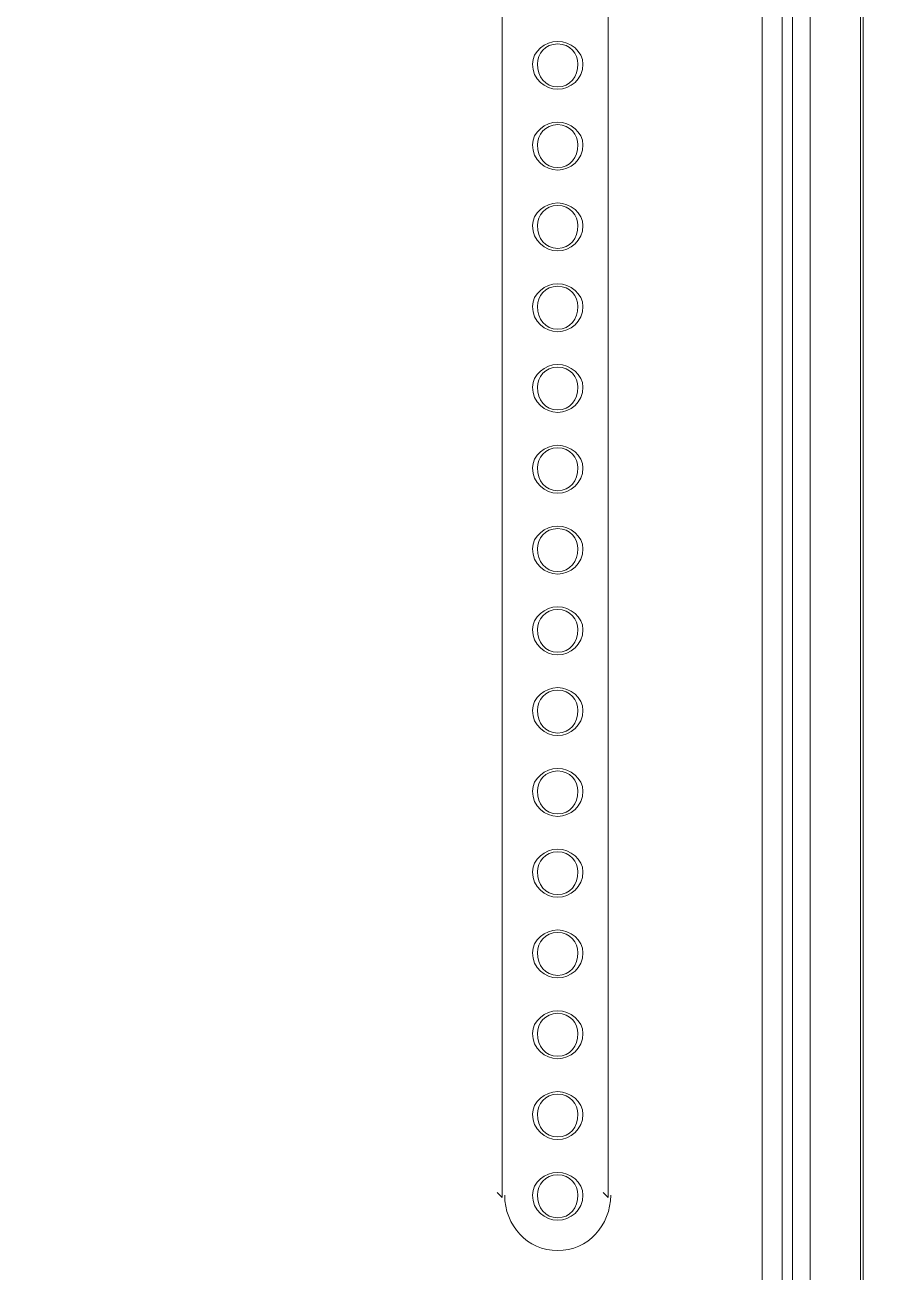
# Model space of a CAD drawing. Header units: metres. Extents: x 2999 to 3164, y 1641 to 1678.
# Drawn here: x 3008.471 to 3008.882, y 1645.916 to 1646.507 of the extents above; entities that cross this region are included whole.
import ezdxf

# ---------------------------------------------------------------- set-up
doc = ezdxf.new("R2010")
doc.units = ezdxf.units.M
doc.linetypes.add('CONTORNO_QUADRO_T', pattern=[0.35, 0.2, -0.15])

msp = doc.modelspace()

# ---------------------------------------------------------------- linework, layer by layer
at = {"color": 7, "linetype": 'Continuous', "lineweight": 20, "true_color": 0x000007}
for points in [[(3008.82078, 1645.29015), (3008.82078, 1647.55061), (3008.82078, 1647.55061)], [(3008.83515, 1647.37461), (3008.83275, 1647.37701), (3008.83515, 1647.5554), (3008.83036, 1647.55061), (3008.83036, 1645.29015)], [(3008.86747, 1647.53744), (3008.86747, 1644.71425), (3008.86747, 1644.71425)], [(3008.86867, 1647.52667), (3008.86867, 1644.71904), (3008.86867, 1644.71904)], [(3008.84353, 1644.68073), (3008.84353, 1647.38419), (3008.84233, 1647.38659)], [(3008.84353, 1644.67953), (3008.84353, 1647.38419), (3008.83515, 1647.37461), (3008.83515, 1644.66517)], [(3008.69746, 1645.95105), (3008.69746, 1646.15818), (3008.69746, 1647.02381), (3008.69746, 1646.15818), (3008.69746, 1645.95105), (3008.69506, 1645.95344)], [(3008.74775, 1647.02381), (3008.74775, 1646.15818), (3008.74775, 1645.95105), (3008.74535, 1645.95344)], [(3008.74775, 1645.95105), (3008.74775, 1646.15818), (3008.74775, 1647.02381)]]:
    msp.add_lwpolyline(points, dxfattribs=at)
at = {"color": 30, "linetype": 'CONTORNO_QUADRO_T', "lineweight": 20, "ltscale": 0.1}
msp.add_open_spline([(3009.30089, 1646.21565), (3009.30089, 1647.76852), (3008.04135, 1649.02806), (3006.48728, 1649.02806), (3006.48728, 1649.02806), (3004.9344, 1649.02806), (3003.67487, 1647.76852), (3003.67487, 1646.21565), (3003.67487, 1646.21565), (3003.67487, 1644.66157), (3004.9344, 1643.40203), (3006.48728, 1643.40203), (3006.48728, 1643.40203), (3008.04135, 1643.40203), (3009.30089, 1644.66157), (3009.30089, 1646.21565)], degree=3, knots=[0, 0, 0, 0, 0.0625, 0.0625, 0.0625, 0.062501, 0.125, 0.125, 0.125, 0.125001, 0.1875, 0.1875, 0.1875, 0.187501, 1, 1, 1, 1], dxfattribs=at)
at = {"color": 7, "linetype": 'Continuous', "lineweight": 20, "true_color": 0x000007}
for points, knots in [([(3008.73577, 1646.48863), (3008.73577, 1646.49461), (3008.72979, 1646.4994), (3008.7238, 1646.4994), (3008.7238, 1646.4994), (3008.71781, 1646.4994), (3008.71183, 1646.49461), (3008.71183, 1646.48863), (3008.71183, 1646.48863), (3008.71183, 1646.48144), (3008.71781, 1646.47665), (3008.7238, 1646.47665), (3008.7238, 1646.47665), (3008.72979, 1646.47665), (3008.73577, 1646.48144), (3008.73577, 1646.48863)], [0, 0, 0, 0, 0.0625, 0.0625, 0.0625, 0.062501, 0.125, 0.125, 0.125, 0.125001, 0.1875, 0.1875, 0.1875, 0.187501, 1, 1, 1, 1]), ([(3008.73338, 1646.48863), (3008.73338, 1646.49341), (3008.72979, 1646.4982), (3008.7238, 1646.4982), (3008.7238, 1646.4982), (3008.71781, 1646.4982), (3008.71422, 1646.49341), (3008.71422, 1646.48863), (3008.71422, 1646.48863), (3008.71422, 1646.48264), (3008.71781, 1646.47785), (3008.7238, 1646.47785), (3008.7238, 1646.47785), (3008.72979, 1646.47785), (3008.73338, 1646.48264), (3008.73338, 1646.48863)], [0, 0, 0, 0, 0.0625, 0.0625, 0.0625, 0.062501, 0.125, 0.125, 0.125, 0.125001, 0.1875, 0.1875, 0.1875, 0.187501, 1, 1, 1, 1]), ([(3008.73577, 1646.45031), (3008.73577, 1646.4563), (3008.72979, 1646.46109), (3008.7238, 1646.46109), (3008.7238, 1646.46109), (3008.71781, 1646.46109), (3008.71183, 1646.4563), (3008.71183, 1646.45031), (3008.71183, 1646.45031), (3008.71183, 1646.44313), (3008.71781, 1646.43834), (3008.7238, 1646.43834), (3008.7238, 1646.43834), (3008.72979, 1646.43834), (3008.73577, 1646.44313), (3008.73577, 1646.45031)], [0, 0, 0, 0, 0.0625, 0.0625, 0.0625, 0.062501, 0.125, 0.125, 0.125, 0.125001, 0.1875, 0.1875, 0.1875, 0.187501, 1, 1, 1, 1]), ([(3008.73338, 1646.45031), (3008.73338, 1646.4551), (3008.72979, 1646.45989), (3008.7238, 1646.45989), (3008.7238, 1646.45989), (3008.71781, 1646.45989), (3008.71422, 1646.4551), (3008.71422, 1646.45031), (3008.71422, 1646.45031), (3008.71422, 1646.44433), (3008.71781, 1646.43954), (3008.7238, 1646.43954), (3008.7238, 1646.43954), (3008.72979, 1646.43954), (3008.73338, 1646.44433), (3008.73338, 1646.45031)], [0, 0, 0, 0, 0.0625, 0.0625, 0.0625, 0.062501, 0.125, 0.125, 0.125, 0.125001, 0.1875, 0.1875, 0.1875, 0.187501, 1, 1, 1, 1]), ([(3008.73577, 1646.412), (3008.73577, 1646.41799), (3008.72979, 1646.42277), (3008.7238, 1646.42277), (3008.7238, 1646.42277), (3008.71781, 1646.42277), (3008.71183, 1646.41799), (3008.71183, 1646.412), (3008.71183, 1646.412), (3008.71183, 1646.40482), (3008.71781, 1646.40003), (3008.7238, 1646.40003), (3008.7238, 1646.40003), (3008.72979, 1646.40003), (3008.73577, 1646.40482), (3008.73577, 1646.412)], [0, 0, 0, 0, 0.0625, 0.0625, 0.0625, 0.062501, 0.125, 0.125, 0.125, 0.125001, 0.1875, 0.1875, 0.1875, 0.187501, 1, 1, 1, 1]), ([(3008.73338, 1646.412), (3008.73338, 1646.41679), (3008.72979, 1646.42158), (3008.7238, 1646.42158), (3008.7238, 1646.42158), (3008.71781, 1646.42158), (3008.71422, 1646.41679), (3008.71422, 1646.412), (3008.71422, 1646.412), (3008.71422, 1646.40601), (3008.71781, 1646.40122), (3008.7238, 1646.40122), (3008.7238, 1646.40122), (3008.72979, 1646.40122), (3008.73338, 1646.40601), (3008.73338, 1646.412)], [0, 0, 0, 0, 0.0625, 0.0625, 0.0625, 0.062501, 0.125, 0.125, 0.125, 0.125001, 0.1875, 0.1875, 0.1875, 0.187501, 1, 1, 1, 1]), ([(3008.73577, 1646.37369), (3008.73577, 1646.37967), (3008.72979, 1646.38446), (3008.7238, 1646.38446), (3008.7238, 1646.38446), (3008.71781, 1646.38446), (3008.71183, 1646.37967), (3008.71183, 1646.37369), (3008.71183, 1646.37369), (3008.71183, 1646.3665), (3008.71781, 1646.36171), (3008.7238, 1646.36171), (3008.7238, 1646.36171), (3008.72979, 1646.36171), (3008.73577, 1646.3665), (3008.73577, 1646.37369)], [0, 0, 0, 0, 0.0625, 0.0625, 0.0625, 0.062501, 0.125, 0.125, 0.125, 0.125001, 0.1875, 0.1875, 0.1875, 0.187501, 1, 1, 1, 1]), ([(3008.73338, 1646.37369), (3008.73338, 1646.37848), (3008.72979, 1646.38326), (3008.7238, 1646.38326), (3008.7238, 1646.38326), (3008.71781, 1646.38326), (3008.71422, 1646.37848), (3008.71422, 1646.37369), (3008.71422, 1646.37369), (3008.71422, 1646.3677), (3008.71781, 1646.36291), (3008.7238, 1646.36291), (3008.7238, 1646.36291), (3008.72979, 1646.36291), (3008.73338, 1646.3677), (3008.73338, 1646.37369)], [0, 0, 0, 0, 0.0625, 0.0625, 0.0625, 0.062501, 0.125, 0.125, 0.125, 0.125001, 0.1875, 0.1875, 0.1875, 0.187501, 1, 1, 1, 1]), ([(3008.73577, 1646.33537), (3008.73577, 1646.34136), (3008.72979, 1646.34615), (3008.7238, 1646.34615), (3008.7238, 1646.34615), (3008.71781, 1646.34615), (3008.71183, 1646.34136), (3008.71183, 1646.33537), (3008.71183, 1646.33537), (3008.71183, 1646.32819), (3008.71781, 1646.3234), (3008.7238, 1646.3234), (3008.7238, 1646.3234), (3008.72979, 1646.3234), (3008.73577, 1646.32819), (3008.73577, 1646.33537)], [0, 0, 0, 0, 0.0625, 0.0625, 0.0625, 0.062501, 0.125, 0.125, 0.125, 0.125001, 0.1875, 0.1875, 0.1875, 0.187501, 1, 1, 1, 1]), ([(3008.73338, 1646.33537), (3008.73338, 1646.34016), (3008.72979, 1646.34495), (3008.7238, 1646.34495), (3008.7238, 1646.34495), (3008.71781, 1646.34495), (3008.71422, 1646.34016), (3008.71422, 1646.33537), (3008.71422, 1646.33537), (3008.71422, 1646.32939), (3008.71781, 1646.3246), (3008.7238, 1646.3246), (3008.7238, 1646.3246), (3008.72979, 1646.3246), (3008.73338, 1646.32939), (3008.73338, 1646.33537)], [0, 0, 0, 0, 0.0625, 0.0625, 0.0625, 0.062501, 0.125, 0.125, 0.125, 0.125001, 0.1875, 0.1875, 0.1875, 0.187501, 1, 1, 1, 1]), ([(3008.73577, 1646.29706), (3008.73577, 1646.30305), (3008.72979, 1646.30784), (3008.7238, 1646.30784), (3008.7238, 1646.30784), (3008.71781, 1646.30784), (3008.71183, 1646.30305), (3008.71183, 1646.29706), (3008.71183, 1646.29706), (3008.71183, 1646.28988), (3008.71781, 1646.28509), (3008.7238, 1646.28509), (3008.7238, 1646.28509), (3008.72979, 1646.28509), (3008.73577, 1646.28988), (3008.73577, 1646.29706)], [0, 0, 0, 0, 0.0625, 0.0625, 0.0625, 0.062501, 0.125, 0.125, 0.125, 0.125001, 0.1875, 0.1875, 0.1875, 0.187501, 1, 1, 1, 1]), ([(3008.73338, 1646.29706), (3008.73338, 1646.30185), (3008.72979, 1646.30664), (3008.7238, 1646.30664), (3008.7238, 1646.30664), (3008.71781, 1646.30664), (3008.71422, 1646.30185), (3008.71422, 1646.29706), (3008.71422, 1646.29706), (3008.71422, 1646.29107), (3008.71781, 1646.28628), (3008.7238, 1646.28628), (3008.7238, 1646.28628), (3008.72979, 1646.28628), (3008.73338, 1646.29107), (3008.73338, 1646.29706)], [0, 0, 0, 0, 0.0625, 0.0625, 0.0625, 0.062501, 0.125, 0.125, 0.125, 0.125001, 0.1875, 0.1875, 0.1875, 0.187501, 1, 1, 1, 1]), ([(3008.73577, 1646.25875), (3008.73577, 1646.26473), (3008.72979, 1646.26952), (3008.7238, 1646.26952), (3008.7238, 1646.26952), (3008.71781, 1646.26952), (3008.71183, 1646.26473), (3008.71183, 1646.25875), (3008.71183, 1646.25875), (3008.71183, 1646.25156), (3008.71781, 1646.24677), (3008.7238, 1646.24677), (3008.7238, 1646.24677), (3008.72979, 1646.24677), (3008.73577, 1646.25156), (3008.73577, 1646.25875)], [0, 0, 0, 0, 0.0625, 0.0625, 0.0625, 0.062501, 0.125, 0.125, 0.125, 0.125001, 0.1875, 0.1875, 0.1875, 0.187501, 1, 1, 1, 1]), ([(3008.73338, 1646.25875), (3008.73338, 1646.26354), (3008.72979, 1646.26833), (3008.7238, 1646.26833), (3008.7238, 1646.26833), (3008.71781, 1646.26833), (3008.71422, 1646.26354), (3008.71422, 1646.25875), (3008.71422, 1646.25875), (3008.71422, 1646.25276), (3008.71781, 1646.24797), (3008.7238, 1646.24797), (3008.7238, 1646.24797), (3008.72979, 1646.24797), (3008.73338, 1646.25276), (3008.73338, 1646.25875)], [0, 0, 0, 0, 0.0625, 0.0625, 0.0625, 0.062501, 0.125, 0.125, 0.125, 0.125001, 0.1875, 0.1875, 0.1875, 0.187501, 1, 1, 1, 1]), ([(3008.73577, 1646.22043), (3008.73577, 1646.22642), (3008.72979, 1646.23121), (3008.7238, 1646.23121), (3008.7238, 1646.23121), (3008.71781, 1646.23121), (3008.71183, 1646.22642), (3008.71183, 1646.22043), (3008.71183, 1646.22043), (3008.71183, 1646.21325), (3008.71781, 1646.20846), (3008.7238, 1646.20846), (3008.7238, 1646.20846), (3008.72979, 1646.20846), (3008.73577, 1646.21325), (3008.73577, 1646.22043)], [0, 0, 0, 0, 0.0625, 0.0625, 0.0625, 0.062501, 0.125, 0.125, 0.125, 0.125001, 0.1875, 0.1875, 0.1875, 0.187501, 1, 1, 1, 1]), ([(3008.73577, 1646.22043), (3008.73577, 1646.22642), (3008.72979, 1646.23121), (3008.7238, 1646.23121), (3008.7238, 1646.23121), (3008.71781, 1646.23121), (3008.71183, 1646.22642), (3008.71183, 1646.22043), (3008.71183, 1646.22043), (3008.71183, 1646.21325), (3008.71781, 1646.20846), (3008.7238, 1646.20846), (3008.7238, 1646.20846), (3008.72979, 1646.20846), (3008.73577, 1646.21325), (3008.73577, 1646.22043)], [0, 0, 0, 0, 0.0625, 0.0625, 0.0625, 0.062501, 0.125, 0.125, 0.125, 0.125001, 0.1875, 0.1875, 0.1875, 0.187501, 1, 1, 1, 1]), ([(3008.73338, 1646.22043), (3008.73338, 1646.22522), (3008.72979, 1646.23001), (3008.7238, 1646.23001), (3008.7238, 1646.23001), (3008.71781, 1646.23001), (3008.71422, 1646.22522), (3008.71422, 1646.22043), (3008.71422, 1646.22043), (3008.71422, 1646.21445), (3008.71781, 1646.20966), (3008.7238, 1646.20966), (3008.7238, 1646.20966), (3008.72979, 1646.20966), (3008.73338, 1646.21445), (3008.73338, 1646.22043)], [0, 0, 0, 0, 0.0625, 0.0625, 0.0625, 0.062501, 0.125, 0.125, 0.125, 0.125001, 0.1875, 0.1875, 0.1875, 0.187501, 1, 1, 1, 1]), ([(3008.73338, 1646.22043), (3008.73338, 1646.22522), (3008.72979, 1646.23001), (3008.7238, 1646.23001), (3008.7238, 1646.23001), (3008.71781, 1646.23001), (3008.71422, 1646.22522), (3008.71422, 1646.22043), (3008.71422, 1646.22043), (3008.71422, 1646.21445), (3008.71781, 1646.20966), (3008.7238, 1646.20966), (3008.7238, 1646.20966), (3008.72979, 1646.20966), (3008.73338, 1646.21445), (3008.73338, 1646.22043)], [0, 0, 0, 0, 0.0625, 0.0625, 0.0625, 0.062501, 0.125, 0.125, 0.125, 0.125001, 0.1875, 0.1875, 0.1875, 0.187501, 1, 1, 1, 1]), ([(3008.73577, 1646.18212), (3008.73577, 1646.18811), (3008.72979, 1646.1929), (3008.7238, 1646.1929), (3008.7238, 1646.1929), (3008.71781, 1646.1929), (3008.71183, 1646.18811), (3008.71183, 1646.18212), (3008.71183, 1646.18212), (3008.71183, 1646.17494), (3008.71781, 1646.17015), (3008.7238, 1646.17015), (3008.7238, 1646.17015), (3008.72979, 1646.17015), (3008.73577, 1646.17494), (3008.73577, 1646.18212)], [0, 0, 0, 0, 0.0625, 0.0625, 0.0625, 0.062501, 0.125, 0.125, 0.125, 0.125001, 0.1875, 0.1875, 0.1875, 0.187501, 1, 1, 1, 1]), ([(3008.73338, 1646.18212), (3008.73338, 1646.18691), (3008.72979, 1646.1917), (3008.7238, 1646.1917), (3008.7238, 1646.1917), (3008.71781, 1646.1917), (3008.71422, 1646.18691), (3008.71422, 1646.18212), (3008.71422, 1646.18212), (3008.71422, 1646.17614), (3008.71781, 1646.17135), (3008.7238, 1646.17135), (3008.7238, 1646.17135), (3008.72979, 1646.17135), (3008.73338, 1646.17614), (3008.73338, 1646.18212)], [0, 0, 0, 0, 0.0625, 0.0625, 0.0625, 0.062501, 0.125, 0.125, 0.125, 0.125001, 0.1875, 0.1875, 0.1875, 0.187501, 1, 1, 1, 1]), ([(3008.73577, 1646.14381), (3008.73577, 1646.14979), (3008.72979, 1646.15458), (3008.7238, 1646.15458), (3008.7238, 1646.15458), (3008.71781, 1646.15458), (3008.71183, 1646.14979), (3008.71183, 1646.14381), (3008.71183, 1646.14381), (3008.71183, 1646.13662), (3008.71781, 1646.13184), (3008.7238, 1646.13184), (3008.7238, 1646.13184), (3008.72979, 1646.13184), (3008.73577, 1646.13662), (3008.73577, 1646.14381)], [0, 0, 0, 0, 0.0625, 0.0625, 0.0625, 0.062501, 0.125, 0.125, 0.125, 0.125001, 0.1875, 0.1875, 0.1875, 0.187501, 1, 1, 1, 1]), ([(3008.73577, 1646.14381), (3008.73577, 1646.14979), (3008.72979, 1646.15458), (3008.7238, 1646.15458), (3008.7238, 1646.15458), (3008.71781, 1646.15458), (3008.71183, 1646.14979), (3008.71183, 1646.14381), (3008.71183, 1646.14381), (3008.71183, 1646.13662), (3008.71781, 1646.13184), (3008.7238, 1646.13184), (3008.7238, 1646.13184), (3008.72979, 1646.13184), (3008.73577, 1646.13662), (3008.73577, 1646.14381)], [0, 0, 0, 0, 0.0625, 0.0625, 0.0625, 0.062501, 0.125, 0.125, 0.125, 0.125001, 0.1875, 0.1875, 0.1875, 0.187501, 1, 1, 1, 1]), ([(3008.73338, 1646.14381), (3008.73338, 1646.1486), (3008.72979, 1646.15339), (3008.7238, 1646.15339), (3008.7238, 1646.15339), (3008.71781, 1646.15339), (3008.71422, 1646.1486), (3008.71422, 1646.14381), (3008.71422, 1646.14381), (3008.71422, 1646.13782), (3008.71781, 1646.13303), (3008.7238, 1646.13303), (3008.7238, 1646.13303), (3008.72979, 1646.13303), (3008.73338, 1646.13782), (3008.73338, 1646.14381)], [0, 0, 0, 0, 0.0625, 0.0625, 0.0625, 0.062501, 0.125, 0.125, 0.125, 0.125001, 0.1875, 0.1875, 0.1875, 0.187501, 1, 1, 1, 1]), ([(3008.73338, 1646.14381), (3008.73338, 1646.1486), (3008.72979, 1646.15339), (3008.7238, 1646.15339), (3008.7238, 1646.15339), (3008.71781, 1646.15339), (3008.71422, 1646.1486), (3008.71422, 1646.14381), (3008.71422, 1646.14381), (3008.71422, 1646.13782), (3008.71781, 1646.13303), (3008.7238, 1646.13303), (3008.7238, 1646.13303), (3008.72979, 1646.13303), (3008.73338, 1646.13782), (3008.73338, 1646.14381)], [0, 0, 0, 0, 0.0625, 0.0625, 0.0625, 0.062501, 0.125, 0.125, 0.125, 0.125001, 0.1875, 0.1875, 0.1875, 0.187501, 1, 1, 1, 1]), ([(3008.73577, 1646.1055), (3008.73577, 1646.11148), (3008.72979, 1646.11627), (3008.7238, 1646.11627), (3008.7238, 1646.11627), (3008.71781, 1646.11627), (3008.71183, 1646.11148), (3008.71183, 1646.1055), (3008.71183, 1646.1055), (3008.71183, 1646.09831), (3008.71781, 1646.09352), (3008.7238, 1646.09352), (3008.7238, 1646.09352), (3008.72979, 1646.09352), (3008.73577, 1646.09831), (3008.73577, 1646.1055)], [0, 0, 0, 0, 0.0625, 0.0625, 0.0625, 0.062501, 0.125, 0.125, 0.125, 0.125001, 0.1875, 0.1875, 0.1875, 0.187501, 1, 1, 1, 1]), ([(3008.73577, 1646.1055), (3008.73577, 1646.11148), (3008.72979, 1646.11627), (3008.7238, 1646.11627), (3008.7238, 1646.11627), (3008.71781, 1646.11627), (3008.71183, 1646.11148), (3008.71183, 1646.1055), (3008.71183, 1646.1055), (3008.71183, 1646.09831), (3008.71781, 1646.09352), (3008.7238, 1646.09352), (3008.7238, 1646.09352), (3008.72979, 1646.09352), (3008.73577, 1646.09831), (3008.73577, 1646.1055)], [0, 0, 0, 0, 0.0625, 0.0625, 0.0625, 0.062501, 0.125, 0.125, 0.125, 0.125001, 0.1875, 0.1875, 0.1875, 0.187501, 1, 1, 1, 1]), ([(3008.73338, 1646.1055), (3008.73338, 1646.11028), (3008.72979, 1646.11507), (3008.7238, 1646.11507), (3008.7238, 1646.11507), (3008.71781, 1646.11507), (3008.71422, 1646.11028), (3008.71422, 1646.1055), (3008.71422, 1646.1055), (3008.71422, 1646.09951), (3008.71781, 1646.09472), (3008.7238, 1646.09472), (3008.7238, 1646.09472), (3008.72979, 1646.09472), (3008.73338, 1646.09951), (3008.73338, 1646.1055)], [0, 0, 0, 0, 0.0625, 0.0625, 0.0625, 0.062501, 0.125, 0.125, 0.125, 0.125001, 0.1875, 0.1875, 0.1875, 0.187501, 1, 1, 1, 1]), ([(3008.73338, 1646.1055), (3008.73338, 1646.11028), (3008.72979, 1646.11507), (3008.7238, 1646.11507), (3008.7238, 1646.11507), (3008.71781, 1646.11507), (3008.71422, 1646.11028), (3008.71422, 1646.1055), (3008.71422, 1646.1055), (3008.71422, 1646.09951), (3008.71781, 1646.09472), (3008.7238, 1646.09472), (3008.7238, 1646.09472), (3008.72979, 1646.09472), (3008.73338, 1646.09951), (3008.73338, 1646.1055)], [0, 0, 0, 0, 0.0625, 0.0625, 0.0625, 0.062501, 0.125, 0.125, 0.125, 0.125001, 0.1875, 0.1875, 0.1875, 0.187501, 1, 1, 1, 1]), ([(3008.73577, 1646.06718), (3008.73577, 1646.07317), (3008.72979, 1646.07796), (3008.7238, 1646.07796), (3008.7238, 1646.07796), (3008.71781, 1646.07796), (3008.71183, 1646.07317), (3008.71183, 1646.06718), (3008.71183, 1646.06718), (3008.71183, 1646.06), (3008.71781, 1646.05521), (3008.7238, 1646.05521), (3008.7238, 1646.05521), (3008.72979, 1646.05521), (3008.73577, 1646.06), (3008.73577, 1646.06718)], [0, 0, 0, 0, 0.0625, 0.0625, 0.0625, 0.062501, 0.125, 0.125, 0.125, 0.125001, 0.1875, 0.1875, 0.1875, 0.187501, 1, 1, 1, 1]), ([(3008.73338, 1646.06718), (3008.73338, 1646.07197), (3008.72979, 1646.07676), (3008.7238, 1646.07676), (3008.7238, 1646.07676), (3008.71781, 1646.07676), (3008.71422, 1646.07197), (3008.71422, 1646.06718), (3008.71422, 1646.06718), (3008.71422, 1646.0612), (3008.71781, 1646.05641), (3008.7238, 1646.05641), (3008.7238, 1646.05641), (3008.72979, 1646.05641), (3008.73338, 1646.0612), (3008.73338, 1646.06718)], [0, 0, 0, 0, 0.0625, 0.0625, 0.0625, 0.062501, 0.125, 0.125, 0.125, 0.125001, 0.1875, 0.1875, 0.1875, 0.187501, 1, 1, 1, 1]), ([(3008.73577, 1646.02887), (3008.73577, 1646.03486), (3008.72979, 1646.03964), (3008.7238, 1646.03964), (3008.7238, 1646.03964), (3008.71781, 1646.03964), (3008.71183, 1646.03486), (3008.71183, 1646.02887), (3008.71183, 1646.02887), (3008.71183, 1646.02169), (3008.71781, 1646.0169), (3008.7238, 1646.0169), (3008.7238, 1646.0169), (3008.72979, 1646.0169), (3008.73577, 1646.02169), (3008.73577, 1646.02887)], [0, 0, 0, 0, 0.0625, 0.0625, 0.0625, 0.062501, 0.125, 0.125, 0.125, 0.125001, 0.1875, 0.1875, 0.1875, 0.187501, 1, 1, 1, 1]), ([(3008.73338, 1646.02887), (3008.73338, 1646.03366), (3008.72979, 1646.03845), (3008.7238, 1646.03845), (3008.7238, 1646.03845), (3008.71781, 1646.03845), (3008.71422, 1646.03366), (3008.71422, 1646.02887), (3008.71422, 1646.02887), (3008.71422, 1646.02288), (3008.71781, 1646.01809), (3008.7238, 1646.01809), (3008.7238, 1646.01809), (3008.72979, 1646.01809), (3008.73338, 1646.02288), (3008.73338, 1646.02887)], [0, 0, 0, 0, 0.0625, 0.0625, 0.0625, 0.062501, 0.125, 0.125, 0.125, 0.125001, 0.1875, 0.1875, 0.1875, 0.187501, 1, 1, 1, 1]), ([(3008.73577, 1645.99056), (3008.73577, 1645.99654), (3008.72979, 1646.00133), (3008.7238, 1646.00133), (3008.7238, 1646.00133), (3008.71781, 1646.00133), (3008.71183, 1645.99654), (3008.71183, 1645.99056), (3008.71183, 1645.99056), (3008.71183, 1645.98337), (3008.71781, 1645.97858), (3008.7238, 1645.97858), (3008.7238, 1645.97858), (3008.72979, 1645.97858), (3008.73577, 1645.98337), (3008.73577, 1645.99056)], [0, 0, 0, 0, 0.0625, 0.0625, 0.0625, 0.062501, 0.125, 0.125, 0.125, 0.125001, 0.1875, 0.1875, 0.1875, 0.187501, 1, 1, 1, 1]), ([(3008.73338, 1645.99056), (3008.73338, 1645.99535), (3008.72979, 1646.00013), (3008.7238, 1646.00013), (3008.7238, 1646.00013), (3008.71781, 1646.00013), (3008.71422, 1645.99535), (3008.71422, 1645.99056), (3008.71422, 1645.99056), (3008.71422, 1645.98457), (3008.71781, 1645.97978), (3008.7238, 1645.97978), (3008.7238, 1645.97978), (3008.72979, 1645.97978), (3008.73338, 1645.98457), (3008.73338, 1645.99056)], [0, 0, 0, 0, 0.0625, 0.0625, 0.0625, 0.062501, 0.125, 0.125, 0.125, 0.125001, 0.1875, 0.1875, 0.1875, 0.187501, 1, 1, 1, 1]), ([(3008.73577, 1645.95224), (3008.73577, 1645.95823), (3008.72979, 1645.96302), (3008.7238, 1645.96302), (3008.7238, 1645.96302), (3008.71781, 1645.96302), (3008.71183, 1645.95823), (3008.71183, 1645.95224), (3008.71183, 1645.95224), (3008.71183, 1645.94506), (3008.71781, 1645.94027), (3008.7238, 1645.94027), (3008.7238, 1645.94027), (3008.72979, 1645.94027), (3008.73577, 1645.94506), (3008.73577, 1645.95224)], [0, 0, 0, 0, 0.0625, 0.0625, 0.0625, 0.062501, 0.125, 0.125, 0.125, 0.125001, 0.1875, 0.1875, 0.1875, 0.187501, 1, 1, 1, 1]), ([(3008.73338, 1645.95224), (3008.73338, 1645.95703), (3008.72979, 1645.96182), (3008.7238, 1645.96182), (3008.7238, 1645.96182), (3008.71781, 1645.96182), (3008.71422, 1645.95703), (3008.71422, 1645.95224), (3008.71422, 1645.95224), (3008.71422, 1645.94626), (3008.71781, 1645.94147), (3008.7238, 1645.94147), (3008.7238, 1645.94147), (3008.72979, 1645.94147), (3008.73338, 1645.94626), (3008.73338, 1645.95224)], [0, 0, 0, 0, 0.0625, 0.0625, 0.0625, 0.062501, 0.125, 0.125, 0.125, 0.125001, 0.1875, 0.1875, 0.1875, 0.187501, 1, 1, 1, 1]), ([(3008.69866, 1645.95224), (3008.69866, 1645.93788), (3008.70943, 1645.9259), (3008.7238, 1645.9259), (3008.7238, 1645.9259), (3008.73817, 1645.9259), (3008.74894, 1645.93788), (3008.74894, 1645.95224)], [0, 0, 0, 0, 0.125, 0.125, 0.125, 0.125001, 1, 1, 1, 1]), ([(3008.69866, 1645.95224), (3008.69866, 1645.93788), (3008.70943, 1645.9259), (3008.7238, 1645.9259), (3008.7238, 1645.9259), (3008.73817, 1645.9259), (3008.74894, 1645.93788), (3008.74894, 1645.95224)], [0, 0, 0, 0, 0.125, 0.125, 0.125, 0.125001, 1, 1, 1, 1])]:
    msp.add_open_spline(points, degree=3, knots=knots, dxfattribs=at)

doc.saveas('drawing.dxf')
